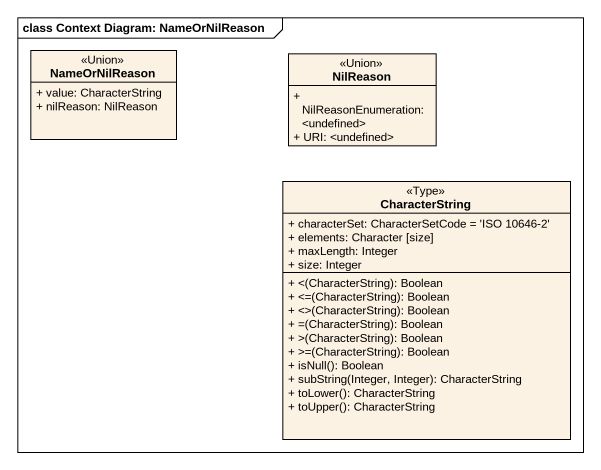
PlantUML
@startuml
mainframe class Context Diagram: NameOrNilReason
hide circle
hide empty members
skinparam classAttributeIconSize 0
class NameOrNilReason <<Union>> {
  + value: CharacterString
  + nilReason: NilReason
}
class NilReason <<Union>> {
  + NilReasonEnumeration: <undefined>
  + URI: <undefined>
}
class CharacterString <<Type>> {
  + characterSet: CharacterSetCode = 'ISO 10646-2'
  + elements: Character [size]
  + maxLength: Integer
  + size: Integer
  + <(CharacterString): Boolean
  + <=(CharacterString): Boolean
  + <>(CharacterString): Boolean
  + =(CharacterString): Boolean
  + >(CharacterString): Boolean
  + >=(CharacterString): Boolean
  + isNull(): Boolean
  + subString(Integer, Integer): CharacterString
  + toLower(): CharacterString
  + toUpper(): CharacterString
}
@enduml
